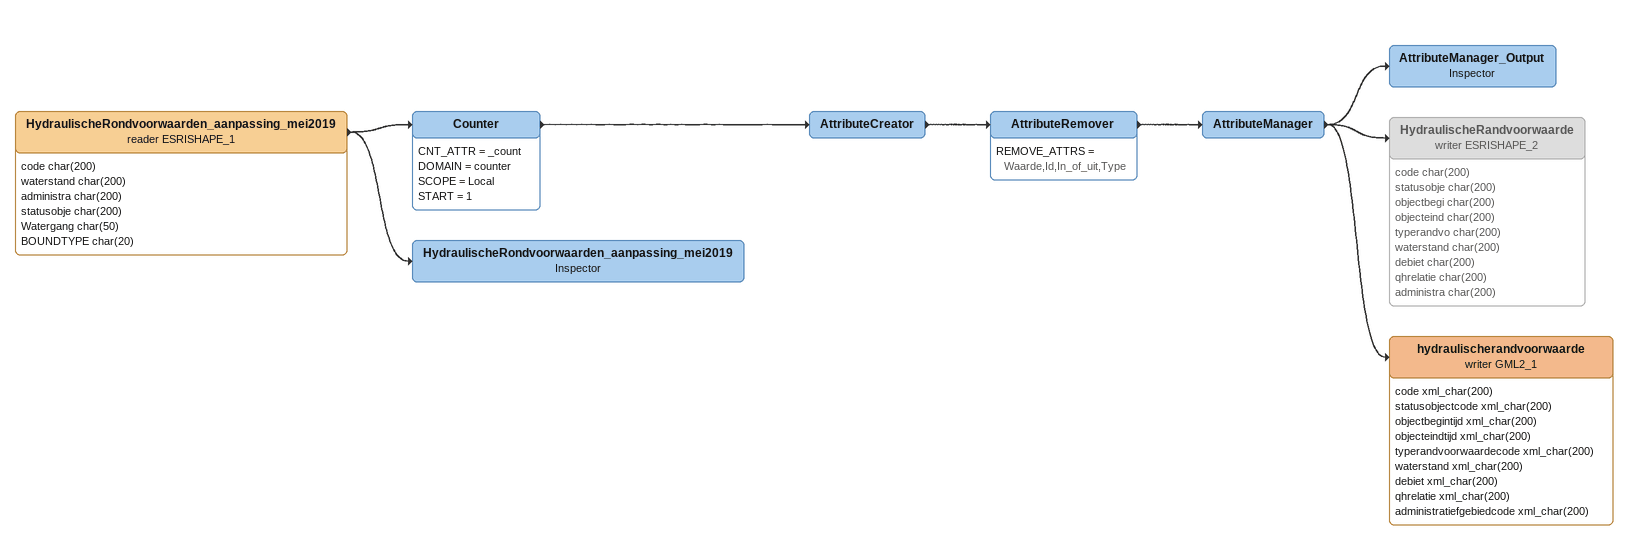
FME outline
HydraulischeRondvoorwaarden_aanpassing_mei2019 (reader ESRISHAPE_1)
    attributes: code char(200), waterstand char(200), administra char(200), statusobje char(200), Watergang char(50), BOUNDTYPE char(20)
    -> Counter
    -> HydraulischeRondvoorwaarden_aanpassing_mei2019
Counter
    CNT_ATTR = _count
    DOMAIN = counter
    SCOPE = Local
    START = 1
    -> AttributeCreator
AttributeCreator
    -> AttributeRemover
AttributeRemover
    REMOVE_ATTRS = Waarde,Id,In_of_uit,Type
    -> AttributeManager
AttributeManager
    -> HydraulischeRandvoorwaarde (writer ESRISHAPE_2)
    -> hydraulischerandvoorwaarde (writer GML2_1)
    -> AttributeManager_Output
AttributeManager_Output: Inspector
HydraulischeRandvoorwaarde (writer ESRISHAPE_2) [off]
    attributes: code char(200), statusobje char(200), objectbegi char(200), objecteind char(200), typerandvo char(200), waterstand char(200), debiet char(200), qhrelatie char(200), administra char(200)
hydraulischerandvoorwaarde (writer GML2_1)
    attributes: code xml_char(200), statusobjectcode xml_char(200), objectbegintijd xml_char(200), objecteindtijd xml_char(200), typerandvoorwaardecode xml_char(200), waterstand xml_char(200), debiet xml_char(200), qhrelatie xml_char(200), administratiefgebiedcode xml_char(200)
HydraulischeRondvoorwaarden_aanpassing_mei2019: Inspector
